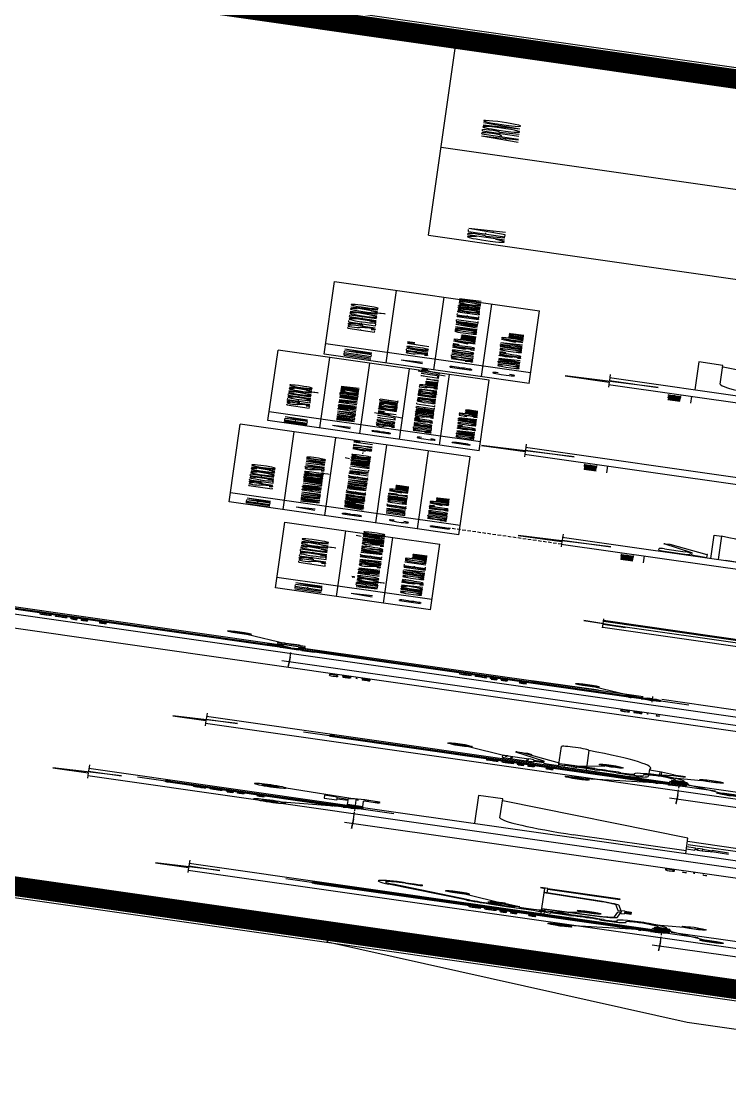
# Model space of a CAD drawing. Header units: millimetres. Extents: x -361192058 to 101130107379, y -14071650034 to 19218552450.
# Drawn here: x -133938.8 to -133724.1, y 40450 to 40772 of the extents above; entities that cross this region are included whole.
import ezdxf
from ezdxf.enums import TextEntityAlignment as Align

# ---------------------------------------------------------------- set-up
doc = ezdxf.new("R2010")
doc.units = ezdxf.units.MM
doc.header["$LTSCALE"] = 0.5
doc.linetypes.add('CENTER2', pattern=[28.575, 19.05, -3.175, 3.175, -3.175])
doc.linetypes.add('HIDDEN2', pattern=[0.1875, 0.125, -0.0625])
for name, color, linetype in [('02', 2, 'Continuous'), ('14-04-Texto-04', 3, 'Continuous'), ('CERC02', 3, 'Continuous'), ('DETALLHES_ESGOTO', 3, 'Continuous'), ('DETALLHES_HIDRAULICO', 4, 'Continuous'), ('PROJEÇÃO', 8, 'HIDDEN2'), ('TEXTO2', 3, 'Continuous'), ('TXT_0', 7, 'Continuous'), ('TXT_1', 3, 'Continuous'), ('TXT_2', 6, 'Continuous')]:
    doc.layers.add(name, color=color, linetype=linetype)
doc.styles.add('ADITIVOCAD', font='ROMANS.shx')
doc.styles.add('ROMANS', font='romans', dxfattribs={"height": 0.1})
doc.styles.get("Standard").update_dxf_attribs({"font": 'txt.shx', "height": 0.12})

# ---------------------------------------------------------------- blocks, each defined once
blk = doc.blocks.new('_ARCHTICK')
at = {"color": 0, "linetype": 'ByBlock', "const_width": 0.15}
blk.add_lwpolyline([(-0.5, -0.5), (0.5, 0.5)], dxfattribs=at)
blk = doc.blocks.new('APROVADO QUADRA 21.2 MBVII')
at = {"layer": '02', "lineweight": 18}
for p, q in [((4006.782, 2407.6273), (4006.782, 2406.8285)), ((4023.0234, 2407.5497), (4023.0234, 2406.494)), ((4026.9437, 2407.1087), (4026.9437, 2386.5459))]:
    blk.add_line(p, q, dxfattribs=at)
blk.add_lwpolyline([(3979.6187, 2385.7337), (4040.8187, 2385.7337), (4040.8187, 2430.2837), (3979.6187, 2430.2837)], close=True, dxfattribs=at)
at = {"layer": '02', "lineweight": 18, "const_width": 0.1}
blk.add_lwpolyline([(3980.3687, 2386.4837), (4040.0687, 2386.4837), (4040.0687, 2429.5337), (3980.3687, 2429.5337)], close=True, dxfattribs=at)
at = {"layer": '02', "lineweight": 18}
blk.add_lwpolyline([(3979.6187, 2385.7337), (3977.7437, 2385.7337), (3977.7437, 2405.2337), (3979.6187, 2407.1087), (3980.3687, 2407.1087)], dxfattribs=at)
at = {"layer": '14-04-Texto-04', "lineweight": 18}
blk.add_line((4032.845, 2407.1087), (4032.845, 2394.5615), dxfattribs=at)
at = {"layer": 'CERC02', "lineweight": 18}
blk.add_line((4026.9437, 2407.1087), (4040.0687, 2407.1087), dxfattribs=at)
at = {"layer": 'DETALLHES_ESGOTO', "lineweight": 18}
for p, q in [((4003.2455, 2404.7085), (4003.2455, 2405.9459)), ((4003.0905, 2404.7085), (4003.0905, 2405.9038)), ((4008.4278, 2405.6898), (4008.4278, 2405.5844)), ((4008.4557, 2405.7177), (4008.5549, 2405.7177)), ((4008.5829, 2405.6898), (4008.5829, 2405.5844)), ((4008.5859, 2405.5485), (4008.9112, 2405.6959)), ((4008.9309, 2405.6898), (4008.9452, 2405.6662)), ((4008.9452, 2405.6662), (4008.6246, 2405.4718)), ((4008.4278, 2405.5192), (4008.4278, 2405.4696)), ((4008.4557, 2405.5564), (4008.5549, 2405.5564)), ((4008.4557, 2405.5471), (4008.5795, 2405.5471)), ((4008.4278, 2405.4696), (4008.6165, 2405.4696)), ((4008.3942, 2405.4496), (4009.9451, 2405.4496)), ((4009.957, 2405.4111), (4008.3942, 2405.4111)), ((4009.9451, 2405.4496), (4009.957, 2405.4111))]:
    blk.add_line(p, q, dxfattribs=at)
for points in [[(4019.9033, 2405.5273), (4021.1681, 2405.5273), (4021.1681, 2405.6514), (4019.3054, 2405.6514)], [(4019.3057, 2404.5629), (4020.3395, 2404.5629), (4021.0434, 2405.5253)]]:
    blk.add_lwpolyline(points, dxfattribs=at)
for centre, radius, start, end in [((4008.4557, 2405.6898), 0.0279, 90, 180), ((4008.5549, 2405.6898), 0.0279, 0, 90), ((4008.9176, 2405.6818), 0.0155, 31.167, 114.3804), ((4008.4557, 2405.5844), 0.0279, 180, 270), ((4008.5549, 2405.5844), 0.0279, 270, 0), ((4008.4557, 2405.5192), 0.0279, 90, 180), ((4008.5795, 2405.5626), 0.0155, 270, 294.3804), ((4019.9237, 2405.0745), 0.4533, 92.5756, 171.131), ((4008.6165, 2405.4851), 0.0155, 270, 301.2309), ((4008.9013, 2406.3595), 1.4191, 285.2129, 318.0625), ((4008.8445, 2405.4213), 0.4383, 186.1463, 278.7105)]:
    blk.add_arc(centre, radius, start, end, dxfattribs=at)
at = {"layer": 'DETALLHES_HIDRAULICO', "lineweight": 18}
for p, q in [((3998.5415, 2410.4834), (3998.5415, 2407.6276)), ((3998.619, 2410.4834), (3998.619, 2407.6276)), ((3988.6426, 2408.0287), (3988.6426, 2407.1954)), ((3988.725, 2408.0287), (3988.725, 2407.1954)), ((3998.5244, 2407.6276), (3998.6361, 2407.6276)), ((3998.5244, 2407.5624), (3998.5244, 2407.6276)), ((3998.6361, 2407.6276), (3998.6361, 2407.5624)), ((3998.7442, 2407.5768), (3998.7442, 2407.4342)), ((3998.8229, 2407.5768), (3998.7442, 2407.5768)), ((3998.8229, 2407.4342), (3998.8229, 2407.5768)), ((3998.6361, 2407.5624), (3998.5244, 2407.5624)), ((3998.5244, 2407.5624), (3998.5399, 2407.5458)), ((3998.5399, 2407.5458), (3998.5399, 2407.4652)), ((3998.5399, 2407.5458), (3998.6205, 2407.5458)), ((3998.5828, 2407.5055), (3998.6361, 2407.5624)), ((3998.6205, 2407.5458), (3998.7442, 2407.5458)), ((3998.7442, 2407.5559), (3998.8229, 2407.5559)), ((3998.8393, 2407.4773), (3998.8393, 2407.5337)), ((3998.5244, 2407.4486), (3998.5399, 2407.4652)), ((3998.5399, 2407.4652), (3998.6205, 2407.4652)), ((3998.5828, 2407.5055), (3998.6361, 2407.4486)), ((3998.6205, 2407.4652), (3998.7442, 2407.4652)), ((3998.7442, 2407.5055), (3998.8229, 2407.5055)), ((3998.5244, 2407.4486), (3998.5244, 2407.3834)), ((3998.6361, 2407.4486), (3998.5244, 2407.4486)), ((3998.6361, 2407.3834), (3998.6361, 2407.4486)), ((3998.7442, 2407.4551), (3998.8229, 2407.4551)), ((3998.7442, 2407.4342), (3998.8229, 2407.4342)), ((3998.5244, 2407.3834), (3998.6361, 2407.3834)), ((3998.5415, 2407.3834), (3998.5415, 2405.7644)), ((3998.619, 2407.3834), (3998.619, 2405.7644)), ((3983.3674, 2407.2139), (3983.3674, 2405.5487)), ((3983.4449, 2407.2139), (3983.4449, 2405.5487)), ((3993.1633, 2407.2322), (3993.1633, 2405.567)), ((3993.2408, 2407.2322), (3993.2408, 2405.567)), ((3989.1855, 2407.1067), (3989.1855, 2407.1634)), ((3988.7352, 2407.1085), (3988.8114, 2407.1085)), ((3988.8321, 2407.1027), (3988.8114, 2407.1027)), ((3988.8211, 2407.032), (3988.8114, 2407.1027)), ((3988.8267, 2407.032), (3988.817, 2407.1027)), ((3988.832, 2407.032), (3988.8224, 2407.1027)), ((3988.8321, 2407.032), (3988.8321, 2407.1027)), ((3988.8324, 2407.1027), (3988.8437, 2407.1067)), ((3988.8437, 2407.0276), (3988.8437, 2407.1067)), ((3988.8321, 2407.032), (3988.8114, 2407.032)), ((3988.8437, 2407.0276), (3988.8321, 2407.032)), ((3988.7352, 2407.0253), (3988.8114, 2407.0253)), ((3983.7038, 2406.44), (3984.0146, 2406.8419)), ((3983.7333, 2406.4178), (3984.044, 2406.8197)), ((3984.2274, 2406.7571), (3984.2274, 2406.7118)), ((3984.2646, 2406.7565), (3984.2646, 2406.7118)), ((3984.2212, 2406.7118), (3984.2212, 2406.7025)), ((3984.2708, 2406.7118), (3984.2212, 2406.7118)), ((3984.2708, 2406.7025), (3984.2212, 2406.7025)), ((3984.2274, 2406.7025), (3984.2274, 2406.6932)), ((3984.2646, 2406.7025), (3984.2646, 2406.6932)), ((3984.2708, 2406.7118), (3984.2708, 2406.7025)), ((3984.2708, 2406.6932), (3984.2212, 2406.6932)), ((3984.2212, 2406.6932), (3984.2212, 2406.6715)), ((3984.2708, 2406.6715), (3984.2212, 2406.6715)), ((3984.2708, 2406.6932), (3984.2708, 2406.6715)), ((3983.6866, 2406.2534), (3983.7557, 2406.3225)), ((3983.8103, 2406.2898), (3983.7776, 2406.3225)), ((3993.3811, 2406.3299), (3993.3811, 2406.2245)), ((3993.409, 2406.3578), (3993.5082, 2406.3578)), ((3993.5361, 2406.3299), (3993.5361, 2406.2245)), ((3983.6669, 2406.3179), (3983.6669, 2406.2619)), ((3983.7041, 2406.3185), (3983.7041, 2406.271)), ((3983.7184, 2406.1996), (3983.8095, 2406.2907)), ((3983.8103, 2406.2898), (3983.8428, 2406.2574)), ((3993.3811, 2406.3152), (3993.5361, 2406.3152)), ((3993.3811, 2406.3076), (3993.5361, 2406.3076)), ((3993.5392, 2406.1465), (3993.8643, 2406.2938)), ((3993.884, 2406.2877), (3993.8983, 2406.2641)), ((3983.6669, 2406.2619), (3983.6576, 2406.2308)), ((3983.6576, 2406.2308), (3983.6576, 2406.1541)), ((3983.6872, 2406.2308), (3983.6576, 2406.2308)), ((3983.695, 2406.2619), (3983.6669, 2406.2619)), ((3983.6758, 2406.1979), (3983.6944, 2406.2166)), ((3983.6866, 2406.2315), (3983.7184, 2406.1996)), ((3983.7383, 2406.1728), (3983.6944, 2406.2166)), ((3983.7517, 2406.1663), (3983.8428, 2406.2574)), ((3983.8428, 2406.2355), (3983.7736, 2406.1663)), ((3993.3811, 2406.2329), (3993.5361, 2406.2329)), ((3993.3811, 2406.2253), (3993.5361, 2406.2253)), ((3993.8983, 2406.2641), (3993.5741, 2406.0676)), ((3993.8492, 2406.2344), (3993.8625, 2406.2123)), ((3993.9005, 2406.2354), (3993.8625, 2406.2123)), ((3993.8872, 2406.2574), (3993.9005, 2406.2354)), ((3998.6943, 2405.9215), (3998.6943, 2406.265)), ((3998.6943, 2406.265), (3998.6943, 2405.9215)), ((3983.7287, 2406.1632), (3983.7383, 2406.1728)), ((3993.409, 2406.1966), (3993.5082, 2406.1966)), ((3993.4283, 2406.1451), (3993.4283, 2406.1951)), ((3993.4912, 2406.1451), (3993.4912, 2406.1972)), ((3983.6576, 2406.1541), (3983.6576, 2406.0915)), ((3983.7196, 2406.1412), (3983.7196, 2406.0915)), ((3993.3811, 2406.1172), (3993.3811, 2406.0676)), ((3993.409, 2406.1451), (3993.5328, 2406.1451)), ((3983.6576, 2406.0915), (3983.6266, 2406.0604)), ((3983.6266, 2406.0604), (3983.7506, 2406.0604)), ((3983.6266, 2406.0604), (3983.6266, 2406.0493)), ((3983.6513, 2406.0279), (3983.6513, 2406.0604)), ((3983.6513, 2406.0486), (3983.7177, 2406.0577)), ((3983.6513, 2406.0422), (3983.7177, 2406.0513)), ((3983.6576, 2406.0915), (3983.7196, 2406.0915)), ((3983.7177, 2406.0279), (3983.7177, 2406.0604)), ((3983.7196, 2406.0915), (3983.7506, 2406.0604)), ((3983.7506, 2406.0604), (3983.7506, 2406.0493)), ((3985.2102, 2406.071), (3985.1798, 2406.0493)), ((3985.2102, 2406.071), (3985.2262, 2406.071)), ((3985.2262, 2406.0338), (3985.2262, 2406.071)), ((3993.3162, 2405.7241), (3993.3162, 2406.0676)), ((3993.3162, 2406.0676), (3993.3162, 2405.7241)), ((3993.3162, 2406.0676), (3994.6579, 2406.0676)), ((3993.3497, 2406.0676), (3993.5384, 2406.0676)), ((3993.4472, 2406.0676), (3993.4162, 2406.0366)), ((3993.4472, 2406.0676), (3993.5137, 2406.0676)), ((3993.5137, 2406.0676), (3993.5447, 2406.0366)), ((3983.5202, 2406.0493), (3983.6457, 2406.0493)), ((3983.5202, 2406.0338), (3983.6457, 2406.0338)), ((3983.6362, 2406.0278), (3983.7323, 2406.0278)), ((3983.6362, 2406.0278), (3983.6362, 2406.001)), ((3983.6362, 2406.001), (3983.7323, 2406.001)), ((3983.6457, 2406.0338), (3983.6457, 2406.0493)), ((3983.6513, 2406.0358), (3983.7177, 2406.0449)), ((3983.6513, 2406.0289), (3983.7177, 2406.0379)), ((3983.6513, 2405.9776), (3983.6513, 2406.001)), ((3983.6513, 2405.992), (3983.7177, 2406.001)), ((3983.7177, 2405.9776), (3983.7177, 2406.001)), ((3983.7233, 2406.0338), (3983.7233, 2406.0493)), ((3983.7233, 2406.0493), (3983.857, 2406.0493)), ((3983.7233, 2406.0338), (3983.8327, 2406.0338)), ((3983.7323, 2406.0278), (3983.7323, 2406.001)), ((3983.857, 2406.0493), (3984.8895, 2406.0493)), ((3984.8895, 2406.0493), (3985.1798, 2406.0493)), ((3984.9137, 2406.0338), (3985.2262, 2406.0338)), ((3985.1642, 2406.0338), (3985.1642, 2405.6616)), ((3985.2262, 2406.0338), (3985.2262, 2405.6616)), ((3993.4162, 2406.0366), (3993.5447, 2406.0366)), ((3993.4321, 2406.0019), (3993.4321, 2405.9752)), ((3993.4321, 2406.0019), (3993.5283, 2406.0019)), ((3993.4472, 2406.002), (3993.4472, 2406.0366)), ((3993.4472, 2406.0227), (3993.5137, 2406.0318)), ((3993.4472, 2406.0163), (3993.5137, 2406.0254)), ((3993.4472, 2406.0099), (3993.5137, 2406.019)), ((3993.4472, 2406.003), (3993.5137, 2406.0121)), ((3993.5137, 2406.002), (3993.5137, 2406.0366)), ((3993.5283, 2406.0019), (3993.5283, 2405.9752)), ((3983.644, 2405.9093), (3983.644, 2405.9776)), ((3983.644, 2405.9776), (3983.7246, 2405.9776)), ((3983.6513, 2405.9856), (3983.7177, 2405.9946)), ((3983.6513, 2405.9786), (3983.7177, 2405.9877)), ((3983.6595, 2405.9093), (3983.6595, 2405.9776)), ((3983.675, 2405.9093), (3983.675, 2405.9776)), ((3983.6905, 2405.9093), (3983.6905, 2405.9776)), ((3983.706, 2405.9093), (3983.706, 2405.9776)), ((3983.7246, 2405.9093), (3983.7246, 2405.9776)), ((3988.9754, 2405.3628), (3988.9754, 2405.9441)), ((3993.4321, 2405.9752), (3993.5283, 2405.9752)), ((3993.4399, 2405.9518), (3993.5205, 2405.9518)), ((3993.4399, 2405.8834), (3993.4399, 2405.9518)), ((3993.4472, 2405.9661), (3993.5137, 2405.9752)), ((3993.4472, 2405.9518), (3993.4472, 2405.9752)), ((3993.4472, 2405.9597), (3993.5137, 2405.9688)), ((3993.4472, 2405.9528), (3993.5137, 2405.9618)), ((3993.4554, 2405.8834), (3993.4554, 2405.9518)), ((3993.471, 2405.8834), (3993.471, 2405.9518)), ((3993.4865, 2405.8834), (3993.4865, 2405.9518)), ((3993.502, 2405.8834), (3993.502, 2405.9518)), ((3993.5137, 2405.9518), (3993.5137, 2405.9752)), ((3993.5205, 2405.8834), (3993.5205, 2405.9518)), ((3983.644, 2405.9093), (3983.6634, 2405.883)), ((3983.644, 2405.9093), (3983.7246, 2405.9093)), ((3983.7246, 2405.9093), (3983.7052, 2405.883)), ((3994.6579, 2405.9262), (3993.3162, 2405.9262)), ((3983.6634, 2405.883), (3983.7052, 2405.883)), ((3993.4399, 2405.8834), (3993.5205, 2405.8834)), ((3993.4399, 2405.8834), (3993.4593, 2405.8571)), ((3993.4593, 2405.8571), (3993.5011, 2405.8571)), ((3993.5205, 2405.8834), (3993.5011, 2405.8571)), ((3998.5399, 2405.6927), (3998.5399, 2405.6705)), ((3998.6205, 2405.6927), (3998.6205, 2405.6705)), ((3984.2717, 2405.6476), (3984.2717, 2405.6286)), ((3984.473, 2405.6476), (3984.2717, 2405.6476)), ((3984.2889, 2405.6286), (3984.2717, 2405.6286)), ((3984.4558, 2405.6286), (3984.2889, 2405.6286)), ((3984.2889, 2405.5962), (3984.2889, 2405.6286)), ((3984.3278, 2405.6476), (3984.3278, 2405.6631)), ((3984.341, 2405.5962), (3984.341, 2405.6286)), ((3984.4038, 2405.5962), (3984.4038, 2405.6286)), ((3984.4178, 2405.6476), (3984.4178, 2405.6631)), ((3984.4558, 2405.6286), (3984.4558, 2405.5962)), ((3984.4558, 2405.6286), (3984.473, 2405.6286)), ((3984.473, 2405.6476), (3984.473, 2405.6286)), ((3985.1642, 2405.6616), (3985.2262, 2405.6616)), ((3984.4558, 2405.5962), (3984.2889, 2405.5962)), ((3993.9884, 2405.6069), (3993.5486, 2405.6069)), ((3993.7179, 2405.6069), (3993.7179, 2405.5435)), ((3993.9415, 2405.6069), (3993.9415, 2405.5435)), ((3993.9415, 2405.5528), (3993.7179, 2405.5528)), ((3993.9415, 2405.5435), (3993.7179, 2405.5435)), ((3993.7799, 2405.4812), (3993.7179, 2405.5435)), ((3993.9072, 2405.5435), (3993.7522, 2405.5435)), ((3993.9415, 2405.5435), (3993.8795, 2405.4812)), ((3983.4544, 2405.467), (3983.5261, 2405.467)), ((3983.5495, 2405.4615), (3983.5261, 2405.4615)), ((3983.5352, 2405.395), (3983.5261, 2405.4615)), ((3983.5416, 2405.395), (3983.5325, 2405.4615)), ((3983.5485, 2405.395), (3983.5395, 2405.4615)), ((3983.5486, 2405.38), (3983.5486, 2405.4761)), ((3983.5486, 2405.4761), (3983.5742, 2405.4761)), ((3983.5742, 2405.38), (3983.5742, 2405.4761)), ((3983.5976, 2405.4615), (3983.5742, 2405.4615)), ((3983.5833, 2405.395), (3983.5742, 2405.4615)), ((3983.5897, 2405.395), (3983.5806, 2405.4615)), ((3983.5966, 2405.395), (3983.5875, 2405.4615)), ((3983.5976, 2405.3877), (3983.5976, 2405.4684)), ((3983.6632, 2405.4684), (3983.5976, 2405.4684)), ((3983.6632, 2405.3877), (3983.6632, 2405.4684)), ((3983.6632, 2405.4684), (3983.6895, 2405.4489)), ((3993.2503, 2405.4854), (3993.322, 2405.4854)), ((3993.3311, 2405.4134), (3993.3221, 2405.4799)), ((3993.3455, 2405.4799), (3993.3221, 2405.4799)), ((3993.3375, 2405.4134), (3993.3285, 2405.4799)), ((3993.3445, 2405.4134), (3993.3354, 2405.4799)), ((3993.3445, 2405.4945), (3993.3701, 2405.4945)), ((3993.3445, 2405.3983), (3993.3445, 2405.4945)), ((3993.3701, 2405.3983), (3993.3701, 2405.4945)), ((3993.3792, 2405.4134), (3993.3701, 2405.4799)), ((3993.3936, 2405.4799), (3993.3701, 2405.4799)), ((3993.3856, 2405.4134), (3993.3765, 2405.4799)), ((3993.3925, 2405.4134), (3993.3835, 2405.4799)), ((3993.4591, 2405.4867), (3993.3936, 2405.4867)), ((3993.3936, 2405.4061), (3993.3936, 2405.4867)), ((3993.4591, 2405.4682), (3993.3936, 2405.4682)), ((3993.4591, 2405.4867), (3993.4855, 2405.4673)), ((3993.4591, 2405.4061), (3993.4591, 2405.4867)), ((3993.4855, 2405.4255), (3993.4855, 2405.4673)), ((3993.8795, 2405.4812), (3993.7799, 2405.4812)), ((3993.7987, 2405.4812), (3993.7987, 2405.4203)), ((3993.8607, 2405.4812), (3993.8607, 2405.4203)), ((3983.6632, 2405.4498), (3983.5976, 2405.4498)), ((3983.6632, 2405.4343), (3983.5976, 2405.4343)), ((3983.6632, 2405.4188), (3983.5976, 2405.4188)), ((3983.6632, 2405.4033), (3983.5976, 2405.4033)), ((3983.6632, 2405.3877), (3983.6895, 2405.4072)), ((3983.6895, 2405.4072), (3983.6895, 2405.4489)), ((3993.2503, 2405.4071), (3993.322, 2405.4071)), ((3993.3455, 2405.4134), (3993.3221, 2405.4134)), ((3993.3936, 2405.4134), (3993.3701, 2405.4134)), ((3993.4591, 2405.4526), (3993.3936, 2405.4526)), ((3993.4591, 2405.4371), (3993.3936, 2405.4371)), ((3993.4591, 2405.4216), (3993.3936, 2405.4216)), ((3993.4591, 2405.4061), (3993.3936, 2405.4061)), ((3993.4591, 2405.4061), (3993.4855, 2405.4255)), ((3983.4544, 2405.3888), (3983.5261, 2405.3888)), ((3983.5495, 2405.395), (3983.5261, 2405.395)), ((3983.5486, 2405.38), (3983.5742, 2405.38)), ((3983.5976, 2405.395), (3983.5742, 2405.395)), ((3983.6632, 2405.3877), (3983.5976, 2405.3877)), ((3989.1183, 2405.3628), (3989.1183, 2405.3201)), ((3989.2733, 2405.3628), (3989.2733, 2405.3201)), ((3989.4108, 2405.3578), (3989.4108, 2403.6599)), ((3989.6365, 2405.3628), (3989.5038, 2403.6599)), ((3993.3445, 2405.3983), (3993.3701, 2405.3983)), ((3989.2733, 2405.3201), (3989.1183, 2405.3201)), ((3989.1183, 2405.2819), (3989.1183, 2405.3057)), ((3989.2733, 2405.3057), (3989.1183, 2405.3057)), ((3989.1648, 2405.3201), (3989.1648, 2405.3057)), ((3989.2268, 2405.3201), (3989.2268, 2405.3057)), ((3989.2733, 2405.3057), (3989.2733, 2405.2819)), ((3989.2733, 2405.2819), (3989.1183, 2405.2819)), ((3989.1434, 2405.2819), (3989.1434, 2405.2508)), ((3989.2482, 2405.2508), (3989.1434, 2405.2508)), ((3989.1648, 2405.2508), (3989.1648, 2405.2319)), ((3989.2268, 2405.2508), (3989.2268, 2405.2319)), ((3989.2482, 2405.2819), (3989.2482, 2405.2508)), ((3989.2403, 2405.2319), (3989.1504, 2405.2319)), ((3989.1504, 2405.1467), (3989.1504, 2405.2319)), ((3989.2403, 2405.1467), (3989.2403, 2405.2319))]:
    blk.add_line(p, q, dxfattribs=at)
for points in [[(3988.6228, 2407.1888, -0.414214), (3988.6294, 2407.1954), (3988.7382, 2407.1954, -0.414214), (3988.7448, 2407.1888), (3988.7448, 2407.1871, -0.414214), (3988.7382, 2407.1805), (3988.6294, 2407.1805, -0.414214), (3988.6228, 2407.1871)], [(3998.5228, 2405.7582, -0.414214), (3998.529, 2405.7644), (3998.6314, 2405.7644, -0.414214), (3998.6376, 2405.7582), (3998.6376, 2405.7567, -0.414214), (3998.6314, 2405.7505), (3998.529, 2405.7505, -0.414214), (3998.5228, 2405.7567)], [(3993.1447, 2405.5608, -0.414214), (3993.1509, 2405.567), (3993.2532, 2405.567, -0.414214), (3993.2594, 2405.5608), (3993.2594, 2405.5593, -0.414214), (3993.2532, 2405.5531), (3993.1509, 2405.5531, -0.414214), (3993.1447, 2405.5593)], [(3983.3487, 2405.5425, -0.414214), (3983.3549, 2405.5487), (3983.4573, 2405.5487, -0.414214), (3983.4635, 2405.5425), (3983.4635, 2405.541, -0.414214), (3983.4573, 2405.5348), (3983.3549, 2405.5348, -0.414214), (3983.3487, 2405.541)]]:
    blk.add_lwpolyline(points, format="xyb", close=True, dxfattribs=at)
blk.add_lwpolyline([(3989.0535, 2407.1634), (3989.1063, 2407.1634), (3989.1855, 2407.1634), (3989.2382, 2407.1634), (3989.2382, 2407.2294), (3989.0535, 2407.2294)], close=True, dxfattribs=at)
for points in [[(3988.7349, 2407.1805), (3988.7349, 2407.1274, -0.414214), (3988.7267, 2407.1191), (3988.6409, 2407.1191, -0.414214), (3988.6327, 2407.1274), (3988.6327, 2407.1805)], [(3988.7352, 2407.0253), (3988.7352, 2407.1085, -0.414214)], [(3988.8114, 2407.1085), (3988.8114, 2407.0253, -0.414214)], [(3989.3125, 2406.9573), (3989.3125, 2407.0011, 0.412616), (3989.2075, 2407.1066), (3989.1855, 2407.1067), (3989.1855, 2407.1067)], [(3988.8437, 2407.0276), (3989.207, 2407.0276, -0.414214), (3989.2333, 2407.0012), (3989.2333, 2406.9573)], [(3983.8306, 2406.0468), (3983.8788, 2405.7508, 0.362853), (3983.9856, 2405.6616), (3984.3278, 2405.6476, 0.357918)], [(3983.8459, 2406.0493), (3983.8941, 2405.7535, 0.362465), (3983.9856, 2405.6771), (3984.3278, 2405.6631, 0.357382)], [(3984.4178, 2405.6631), (3984.7608, 2405.6771, 0.362465), (3984.8524, 2405.7535), (3984.9005, 2406.0493)], [(3984.4178, 2405.6476), (3984.7608, 2405.6616, 0.362853), (3984.8677, 2405.7508), (3984.9158, 2406.0468)], [(3998.6283, 2405.7505), (3998.6283, 2405.7005, -0.414214), (3998.6205, 2405.6927), (3998.5399, 2405.6927, -0.414214), (3998.5321, 2405.7005), (3998.5321, 2405.7505)], [(3983.4542, 2405.5348), (3983.4542, 2405.4848, -0.414214), (3983.4464, 2405.477), (3983.3658, 2405.477, -0.414214), (3983.3581, 2405.4848), (3983.3581, 2405.5348)], [(3993.2501, 2405.5531), (3993.2501, 2405.5031, -0.414214), (3993.2424, 2405.4953), (3993.1617, 2405.4953, -0.414214), (3993.154, 2405.5031), (3993.154, 2405.5531)], [(3983.4544, 2405.3888), (3983.4544, 2405.467, -0.414214)], [(3983.5261, 2405.467), (3983.5261, 2405.3888, -0.414214)], [(3993.2503, 2405.4071), (3993.2503, 2405.4854, -0.414214)], [(3993.322, 2405.4854), (3993.322, 2405.4071, -0.414214)]]:
    blk.add_lwpolyline(points, format="xyb", dxfattribs=at)
for points in [[(3988.8437, 2407.1067), (3989.1063, 2407.1067), (3989.1063, 2407.1634)], [(3989.4027, 2406.3269), (3990.667, 2406.3269), (3990.667, 2406.4509), (3988.8052, 2406.4509)], [(3988.8054, 2405.3628), (3989.8387, 2405.3628), (3990.5423, 2406.3249)], [(3989.2321, 2406.3269), (3989.2321, 2406.3269)]]:
    blk.add_lwpolyline(points, dxfattribs=at)
blk.add_circle((3998.5802, 2405.6453), 0.0392, dxfattribs=at)
for centre, radius, start, end in [((3988.6665, 2408.0208), 0.0252, 23.9362, 161.812), ((3988.6981, 2408.0122), 0.0316, 31.4928, 118.6282), ((3988.7079, 2408.0392), 0.0201, 203.9362, 328.4778), ((3998.8231, 2407.534), 0.0162, 358.8211, 90.4755), ((3998.8231, 2407.477), 0.0162, 269.5245, 1.1789), ((3993.1858, 2407.2248), 0.0237, 23.9362, 161.812), ((3993.2155, 2407.2166), 0.0298, 31.4928, 118.6282), ((3983.3898, 2407.2065), 0.0237, 23.9362, 161.812), ((3983.4195, 2407.1983), 0.0298, 31.4928, 118.6282), ((3983.4288, 2407.2238), 0.0189, 203.9362, 328.4778), ((3993.2247, 2407.2421), 0.0189, 203.9362, 328.4778), ((3988.7392, 2407.1274), 0.0969, 184.9011, 267.6161), ((3988.7355, 2407.1167), 0.0107, 166.9833, 268.3174), ((3989.2729, 2406.906), 0.0648, 52.3266, 127.6734), ((3989.2729, 2407.0086), 0.0648, 232.3266, 307.6734), ((3984.125, 2406.7565), 0.1396, 360, 142.2873), ((3984.125, 2406.7571), 0.1024, 360, 142.2873), ((3983.8859, 2406.3183), 0.219, 146.2405, 180.0922), ((3983.8866, 2406.3188), 0.1825, 147.1637, 180.1091), ((3983.7667, 2406.3116), 0.0155, 45, 135), ((3989.4231, 2405.8742), 0.4531, 92.5756, 171.131), ((3993.409, 2406.3299), 0.0279, 90, 180), ((3993.5082, 2406.3299), 0.0279, 0, 90), ((3983.7734, 2406.2525), 0.069, 4.5621, 85.4379), ((3993.8707, 2406.2797), 0.0155, 31.167, 114.3804), ((3983.6975, 2406.2424), 0.0155, 135, 225), ((3983.8318, 2406.2464), 0.0155, 315, 45), ((3993.409, 2406.2245), 0.0279, 180, 270), ((3993.5082, 2406.2245), 0.0279, 270, 0), ((3983.7196, 2406.1541), 0.062, 135, 180), ((3983.7085, 2406.1564), 0.0444, 12.9432, 77.0568), ((3983.7506, 2406.1412), 0.031, 135, 180), ((3983.7627, 2406.1773), 0.0155, 225, 315), ((3993.409, 2406.1172), 0.0279, 90, 180), ((3993.5328, 2406.1606), 0.0155, 270, 294.3804), ((3994.6579, 2405.9969), 0.0707, 270, 90), ((3994.074, 2406.2889), 0.6874, 262.8404, 328.1574), ((3983.2449, 2405.8392), 0.4207, 348.1567, 5.9726), ((3983.4116, 2405.8214), 0.2999, 342.3158, 11.8535), ((3993.276, 2405.8281), 0.1856, 342.1296, 8.9912), ((3993.3532, 2405.8132), 0.1543, 335.2561, 16.5462), ((3983.7389, 2405.7072), 0.094, 150.9522, 282.8156), ((3983.7404, 2405.7073), 0.0487, 151.9195, 291.8408), ((3993.5348, 2405.7256), 0.094, 150.9522, 282.8156), ((3993.5363, 2405.7257), 0.0487, 151.9195, 291.8408), ((3993.5404, 2405.8796), 0.2728, 214.7453, 271.7411), ((3993.5541, 2405.5584), 0.1221, 339.097, 89.8531), ((3983.7582, 2405.5401), 0.1221, 339.097, 89.8531), ((3993.5574, 2405.5646), 0.0694, 332.525, 91.4922), ((3998.5802, 2405.6453), 0.0475, 148.0402, 31.9598), ((3983.7615, 2405.5463), 0.0694, 332.525, 91.4922), ((3983.7114, 2405.5734), 0.1264, 260.0502, 332.0735), ((3993.5073, 2405.5918), 0.1264, 260.0502, 332.0735), ((3993.5153, 2405.5958), 0.1729, 260.0502, 332.0735), ((3983.4582, 2405.4848), 0.0911, 184.9011, 267.6161), ((3983.4547, 2405.4748), 0.01, 166.9833, 268.3174), ((3983.7194, 2405.5775), 0.1729, 260.0502, 332.0735), ((3993.2541, 2405.5031), 0.0911, 184.9011, 267.6161), ((3993.2506, 2405.4931), 0.01, 166.9833, 268.3174)]:
    blk.add_arc(centre, radius, start, end, dxfattribs=at)
at = {"layer": 'PROJEÇÃO', "lineweight": 18}
blk.add_line((4007.9255, 2406.2134), (4007.9255, 2406.7949), dxfattribs=at)
at = {"layer": 'TXT_0', "linetype": 'CENTER2', "lineweight": 18}
for p, q in [((3998.5802, 2410.8165), (3998.5802, 2405.4548)), ((3988.6838, 2408.188), (3988.6838, 2406.8661)), ((3983.4061, 2407.3637), (3983.4061, 2405.2391)), ((3993.2021, 2407.382), (3993.2021, 2405.2574)), ((3989.2028, 2407.0671), (3988.4949, 2407.0671)), ((3998.7829, 2405.6438), (3998.4026, 2405.6438)), ((3983.6088, 2405.428), (3983.2285, 2405.428)), ((3993.4047, 2405.4464), (3993.0244, 2405.4464))]:
    blk.add_line(p, q, dxfattribs=at)
at = {"layer": 'TXT_0', "linetype": 'ByBlock', "lineweight": 18}
for p, q in [((3997.2748, 2403.7448), (3997.2748, 2410.6429)), ((3997.6575, 2403.7448), (3997.6575, 2407.5427)), ((3998.2863, 2407.5039), (3997.5993, 2407.5039)), ((3987.6427, 2403.6156), (3987.6427, 2407.1083)), ((3988.4331, 2407.0671), (3987.5808, 2407.0671)), ((3982.4834, 2403.5291), (3982.4834, 2405.4668)), ((3992.2793, 2403.5474), (3992.2793, 2405.4851)), ((3983.1122, 2405.428), (3982.4252, 2405.428)), ((3992.9081, 2405.4464), (3992.2212, 2405.4464))]:
    blk.add_line(p, q, dxfattribs=at)
at = {"layer": 'TXT_0', "lineweight": 18}
for p, q in [((4008.1936, 2406.7389), (4008.1936, 2407.9232)), ((3998.7967, 2407.5338), (3999.0554, 2407.7372)), ((3988.6789, 2407.085), (3988.396, 2407.4377)), ((3989.2584, 2407.0619), (3989.3344, 2407.4279)), ((4007.5849, 2407.4302), (4012.7874, 2407.4302)), ((4013.2862, 2407.3129), (4018.0022, 2407.3129)), ((4007.5849, 2407.1672), (4012.7874, 2407.1672)), ((4013.2862, 2407.1075), (4018.0022, 2407.1075)), ((4002.3914, 2407.0704), (4006.782, 2407.0704)), ((4018.1667, 2406.9848), (4023.0234, 2406.9848)), ((4007.5849, 2406.953), (4012.7874, 2406.953)), ((4013.2862, 2406.9022), (4018.0022, 2406.9022)), ((4018.1667, 2406.7394), (4023.0234, 2406.7394)), ((3993.5092, 2406.3398), (3993.7679, 2406.5432)), ((3983.8064, 2406.2462), (3984.0651, 2406.4495)), ((4013.0423, 2406.0361), (4013.4912, 2406.0361)), ((3983.7203, 2405.9962), (3983.9905, 2405.839)), ((3993.5116, 2405.9915), (3993.7819, 2405.8342)), ((3998.6071, 2405.739), (3998.8658, 2405.9424)), ((3983.3882, 2405.5251), (3982.9747, 2405.9051)), ((3993.1841, 2405.5434), (3992.7706, 2405.9234)), ((4007.4837, 2405.7856), (4007.9326, 2405.7856)), ((4018.3949, 2405.6625), (4018.8438, 2405.6625)), ((3983.8391, 2405.48), (3983.948, 2405.3184)), ((3993.6351, 2405.4984), (3993.7439, 2405.3368)), ((3993.3563, 2405.4041), (3993.1111, 2405.2237)), ((3983.5604, 2405.3858), (3983.3151, 2405.2054))]:
    blk.add_line(p, q, dxfattribs=at)
at = {"layer": 'TXT_0', "linetype": 'CENTER2', "lineweight": 18}
for points in [[(3989.0234, 2408.4391), (3988.605, 2408.4391), (3988.605, 2408.2683), (3988.4892, 2408.6209), (3988.4892, 2408.4391), (3988.1242, 2408.4391)], [(3983.7255, 2407.8637), (3983.332, 2407.8637), (3983.332, 2407.7031), (3983.2232, 2408.0347), (3983.2232, 2407.8637), (3982.8799, 2407.8637)], [(3993.5214, 2407.8821), (3993.1279, 2407.8821), (3993.1279, 2407.7214), (3993.0191, 2408.053), (3993.0191, 2407.8821), (3992.6758, 2407.8821)], [(4014.158, 2406.464), (4013.7645, 2406.464), (4013.7645, 2406.213), (4013.6557, 2406.6899), (4013.6557, 2406.464), (4013.3124, 2406.464)], [(4008.5995, 2406.2134), (4008.206, 2406.2134), (4008.206, 2405.9624), (4008.0971, 2406.4394), (4008.0971, 2406.2134), (4007.7538, 2406.2134)], [(4019.5107, 2406.0904), (4019.1172, 2406.0904), (4019.1172, 2405.8393), (4019.0084, 2406.3163), (4019.0084, 2406.0904), (4018.6651, 2406.0904)]]:
    blk.add_lwpolyline(points, dxfattribs=at)
at = {"layer": 'TXT_0', "lineweight": 18}
for points, const_width in [([(3998.7916, 2407.5338, 1), (3998.8019, 2407.5338, 1)], 0.0103), ([(3988.672, 2407.085, 1), (3988.6857, 2407.085, 1)], 0.0137), ([(3989.2516, 2407.0619, 1), (3989.2653, 2407.0619, 1)], 0.0137), ([(3993.504, 2406.3398, 1), (3993.5143, 2406.3398, 1)], 0.0103), ([(3983.8012, 2406.2462, 1), (3983.8115, 2406.2462, 1)], 0.0103), ([(3983.7151, 2405.9962, 1), (3983.7254, 2405.9962, 1)], 0.0103), ([(3993.5065, 2405.9915, 1), (3993.5168, 2405.9915, 1)], 0.0103), ([(3998.6019, 2405.739, 1), (3998.6123, 2405.739, 1)], 0.0103), ([(3983.383, 2405.5251, 1), (3983.3933, 2405.5251, 1)], 0.0103), ([(3993.1789, 2405.5434, 1), (3993.1893, 2405.5434, 1)], 0.0103), ([(3993.6299, 2405.4984, 1), (3993.6402, 2405.4984, 1)], 0.0103), ([(3983.834, 2405.48, 1), (3983.8443, 2405.48, 1)], 0.0103), ([(3993.3511, 2405.4041, 1), (3993.3615, 2405.4041, 1)], 0.0103), ([(3983.5552, 2405.3858, 1), (3983.5655, 2405.3858, 1)], 0.0103)]:
    blk.add_lwpolyline(points, format="xyb", close=True, dxfattribs=dict(at, const_width=const_width))
blk.add_lwpolyline([(4002.8176, 2405.9459), (4003.0736, 2405.9459), (4003.0736, 2405.8297), (4003.1227, 2406.0457), (4003.1227, 2405.9459), (4003.4278, 2405.9459)], dxfattribs=at)
for centre, radius in [((3999.1042, 2407.7756), 0.062), ((3988.3444, 2407.502), 0.0825), ((3989.3512, 2407.5086), 0.0825), ((3993.8166, 2406.5815), 0.062), ((3984.1138, 2406.4879), 0.062), ((3982.929, 2405.9471), 0.062), ((3992.7249, 2405.9654), 0.062), ((3998.9146, 2405.9807), 0.062), ((3984.0441, 2405.8078), 0.062), ((3993.8355, 2405.803), 0.062), ((3993.7786, 2405.2853), 0.062), ((3983.9826, 2405.267), 0.062), ((3993.0611, 2405.187), 0.062), ((3983.2652, 2405.1687), 0.062)]:
    blk.add_circle(centre, radius, dxfattribs=at)
at = {"layer": 'TXT_1', "lineweight": 18}
for p, q in [((3998.2291, 2411.1204), (3998.2291, 2403.7836)), ((3998.6943, 2410.565), (3998.6943, 2407.5458)), ((3988.3104, 2408.4391), (3988.3104, 2403.6599)), ((3988.8052, 2408.4391), (3988.8052, 2407.1085)), ((3983.055, 2407.8637), (3983.055, 2403.5679)), ((3983.5202, 2407.8637), (3983.5202, 2405.4761)), ((3992.8509, 2407.8821), (3992.8509, 2403.5862)), ((3993.3162, 2407.8821), (3993.3162, 2405.4945)), ((3998.6943, 2407.4652), (3998.6943, 2405.6918)), ((3988.8052, 2407.0253), (3988.8052, 2403.6599)), ((4013.4875, 2406.4659), (4013.4875, 2402.9226)), ((4013.9528, 2406.4659), (4013.9528, 2404.7906)), ((4007.9289, 2406.2153), (4007.9289, 2402.9822)), ((4008.3942, 2406.2153), (4008.3942, 2404.4591)), ((4018.8402, 2406.0922), (4018.8402, 2402.8591)), ((4019.3054, 2406.0922), (4019.3054, 2404.3825)), ((4002.8679, 2405.9459), (4002.8679, 2403.4233)), ((4003.3331, 2405.9459), (4003.3331, 2404.5689)), ((3998.6943, 2405.5957), (3998.6943, 2403.7836)), ((3983.5202, 2405.38), (3983.5202, 2403.5679)), ((3993.3162, 2405.3983), (3993.3162, 2403.5862))]:
    blk.add_line(p, q, dxfattribs=at)
at = {"layer": 'TXT_2', "lineweight": 18}
for p, q in [((4007.5849, 2407.9232), (4012.7874, 2407.9232)), ((4007.5849, 2406.7389), (4007.5849, 2407.9232)), ((4012.7874, 2406.7389), (4012.7874, 2407.9232)), ((4013.2862, 2407.7857), (4018.0022, 2407.7857)), ((4013.2862, 2406.6968), (4013.2862, 2407.7857)), ((4013.87, 2406.6968), (4013.87, 2407.7857)), ((4018.0022, 2406.6968), (4018.0022, 2407.7857)), ((4002.3914, 2406.8285), (4002.3914, 2407.6273)), ((4002.3914, 2407.6273), (4006.782, 2407.6273)), ((4003.0791, 2406.8285), (4003.0791, 2407.6273)), ((4007.5849, 2407.6444), (4012.7874, 2407.6444)), ((4013.2862, 2407.5183), (4018.0022, 2407.5183)), ((4018.1667, 2407.5497), (4023.0234, 2407.5497)), ((4018.1667, 2406.494), (4018.1667, 2407.5497)), ((4018.8643, 2406.494), (4018.8643, 2407.5497)), ((4002.3914, 2407.3123), (4006.782, 2407.3123)), ((4018.1667, 2407.2302), (4023.0234, 2407.2302)), ((4002.3914, 2406.8285), (4006.782, 2406.8285)), ((4007.5849, 2406.7389), (4012.7874, 2406.7389)), ((4013.2862, 2406.6968), (4018.0022, 2406.6968)), ((4018.1667, 2406.494), (4023.0234, 2406.494))]:
    blk.add_line(p, q, dxfattribs=at)
at = {"layer": 'TXT_0', "linetype": 'ByBlock', "lineweight": 18, "rotation": 90}
for p, xscale, yscale, zscale in [((3997.6575, 2407.5039), 0.05040300537806053, 0.05040300537806053, 0.05040300537806053), ((3987.6427, 2407.0671), 0.05359805735663073, 0.05359805735663073, 0.05359805735663073), ((3982.4834, 2405.428), 0.05040300537806053, 0.05040300537806053, 0.05040300537806053), ((3992.2793, 2405.4464), 0.05040300537806053, 0.05040300537806053, 0.05040300537806053)]:
    blk.add_blockref('_ARCHTICK', p, dxfattribs=dict(at, xscale=xscale, yscale=yscale, zscale=zscale))
at = {"color": 0, "lineweight": 13, "flags": 8}
for p in [(4700.7247, 2280.1125), (4699.5738, 2277.8964), (4702.3546, 2276.195), (4703.6722, 2274.085), (4699.8445, 2272.2194), (4703.0488, 2270.137), (4703.0877, 2267.9803), (4700.6523, 2261.5216), (4700.7007, 2257.1593)]:
    blk.add_attdef('NIVEL', p, '', height=0.075, dxfattribs=at)
for rotation, width, p in [(90, 0.8, (4700.8205, 2275.7521)), (270, 0.6, (4703.8437, 2274.9021)), (90, 0.8, (4701.5575, 2268.5021)), (180, 0.6, (4651.1817, 2236.1931))]:
    blk.add_attdef('$PORTA', text='', height=0.09, rotation=rotation, dxfattribs=dict(at, width=width)).set_placement(p, align=Align.MIDDLE)
for p in [(4654.176, 2240.463), (4648.499, 2240.1923), (4637.8012, 2239.3845), (4633.4388, 2239.3361), (4656.3921, 2239.3121), (4652.4746, 2237.6822), (4646.4166, 2236.988), (4644.2598, 2236.9491), (4650.3646, 2236.3646)]:
    blk.add_attdef('NIVEL', p, '', height=0.075, rotation=270, dxfattribs=at)
at = {"color": 0, "lineweight": 13, "width": 0.8, "flags": 8}
for p in [(4652.0317, 2239.2163), (4644.7817, 2238.4793)]:
    blk.add_attdef('$PORTA', text='', height=0.09, dxfattribs=at).set_placement(p, align=Align.MIDDLE)
at = {"layer": 'TEXTO2', "lineweight": 18, "style": 'ROMANS'}
for s, p in [('CREA', (4027.1043, 2406.9101)), ('APROVO', (4033.8701, 2406.912))]:
    blk.add_text(s, height=0.1885, dxfattribs=at).set_placement(p, align=Align.TOP_LEFT)
at = {"layer": 'TXT_0', "lineweight": 18, "style": 'ADITIVOCAD'}
for s, height, p in [('%%C 25mm', 0.06203, (3998.4859, 2408.4467)), ('%%C 25mm', 0.06597, (3988.6227, 2407.5236)), ('2.20', 0.07754, (3997.2142, 2407.07)), ('%%C 25mm', 0.06203, (3998.4859, 2406.2826)), ('%%C 25mm', 0.06203, (3993.1078, 2406.0852)), ('%%C 25mm', 0.06203, (3983.3118, 2406.0669)), ('1.20', 0.07754, (3997.6226, 2405.5732)), ('1.10', 0.08246, (3987.6056, 2405.2186))]:
    blk.add_text(s, height=height, rotation=90, dxfattribs=at).set_placement(p)
for s, height, p in [('VALVULA PARA LAVATORIO, SEM UNHO', 0.096362, (4008.3156, 2407.467)), ('VALVULA PARA PIA AMERICANA', 0.092426, (4013.987, 2407.3482)), ('ADAPTADOR DE VALVULA DE PIA E LAVATÓRIO - 40 X 1"', 0.096362, (4008.3156, 2407.2404)), ('VEDAÇÃO PARA SAIDA DE VASO SANITÁRIO', 0.108866, (4003.2169, 2407.112)), ('SIFAO 1.1/4" ROSCAVEL', 0.092426, (4013.9711, 2407.1428)), ('SIFAO 1"', 0.11043, (4019.0041, 2407.027)), ('LUVA DE CORRER 40mm', 0.096362, (4008.3156, 2407.0263)), ('JOELHO 90%%D SOLDAVEL E COM ROSCA 50mm x 1.1/2"', 0.092426, (4013.9647, 2406.9537)), ('CURCA 90º CURTA DE 100mm', 0.108866, (4003.2169, 2406.8836)), ('JOELHO 90%%D 40mm', 0.096362, (4008.3156, 2406.8122)), ('JOELHO 90%%D 40mm COM ANEL DE BORRACHA', 0.110431, (4019.0041, 2406.7953)), ('CURVA 90%%D CURTA 50mm', 0.092426, (4013.9579, 2406.7321)), ('CURVA 90%%D CURTA 40mm', 0.110431, (4019.0041, 2406.5549)), ('PAREDE', 0.06203, (4013.0442, 2406.0922)), ('PAREDE', 0.06203, (4007.4856, 2405.8417)), ('PAREDE', 0.06203, (4018.3969, 2405.7186))]:
    blk.add_text(s, height=height, dxfattribs=at).set_placement(p)
at = {"layer": 'TXT_1', "lineweight": 18, "style": 'ADITIVOCAD'}
for s, height, p in [('D', 0.0698, (3999.1042, 2407.7756)), ('A', 0.0825, (3988.3444, 2407.502)), ('B', 0.0825, (3989.3512, 2407.5086)), ('D', 0.0698, (3993.8166, 2406.5815)), ('D', 0.0698, (3984.1138, 2406.4879)), ('A', 0.0698, (3992.7249, 2405.9654)), ('E', 0.0698, (3998.9146, 2405.9807)), ('A', 0.0698, (3982.929, 2405.9471)), ('B', 0.0698, (3984.0441, 2405.8078)), ('B', 0.0698, (3993.8355, 2405.803)), ('C', 0.0698, (3983.9826, 2405.267)), ('C', 0.0698, (3993.7786, 2405.2853)), ('B', 0.0698, (3983.2652, 2405.1687)), ('B', 0.0698, (3993.0611, 2405.187))]:
    blk.add_text(s, height=height, dxfattribs=at).set_placement(p, align=Align.MIDDLE)
for s, height, p in [('ITEM', 0.12045, (4007.6191, 2407.7148)), ('ESPECIFICACAO', 0.120452, (4008.8097, 2407.7148)), ('ITEM', 0.11553, (4013.319, 2407.5859)), ('ESPECIFICAÇAO', 0.115533, (4014.4609, 2407.5859)), ('A', 0.0964, (4007.8464, 2407.4843)), ('ITEM', 0.13608, (4002.4731, 2407.3919)), ('ESPECIFICAÇAO', 0.136082, (4004.2489, 2407.3919)), ('A', 0.0924, (4013.5369, 2407.3648)), ('ITEM', 0.13804, (4018.2496, 2407.3109)), ('ESPECIFICAÇAO', 0.138039, (4020.051, 2407.3109)), ('B', 0.0964, (4007.8402, 2407.2456)), ('B', 0.0924, (4013.5369, 2407.1595)), ('A', 0.1089, (4002.6867, 2407.1315)), ('A', 0.1104, (4018.4663, 2407.0468)), ('C', 0.0964, (4007.8402, 2407.0029)), ('B', 0.1089, (4002.6951, 2406.8825)), ('C', 0.0924, (4013.5277, 2406.9281)), ('D', 0.0964, (4007.8399, 2406.7919)), ('B', 0.1104, (4018.4748, 2406.7942)), ('D', 0.0924, (4013.5405, 2406.7476)), ('C', 0.1104, (4018.4705, 2406.5735))]:
    blk.add_text(s, height=height, dxfattribs=at).set_placement(p)

msp = doc.modelspace()

# ---------------------------------------------------------------- block references
at = {"layer": '02', "color": 0, "lineweight": 30, "xscale": -4.574818403918471, "yscale": -59.40450511825884, "zscale": 4.574818403918471, "rotation": 261.8606972171988}
msp.add_blockref('APROVADO QUADRA 21.2 MBVII', (5129.041, 2225.201), dxfattribs=at)

doc.saveas('drawing.dxf')
